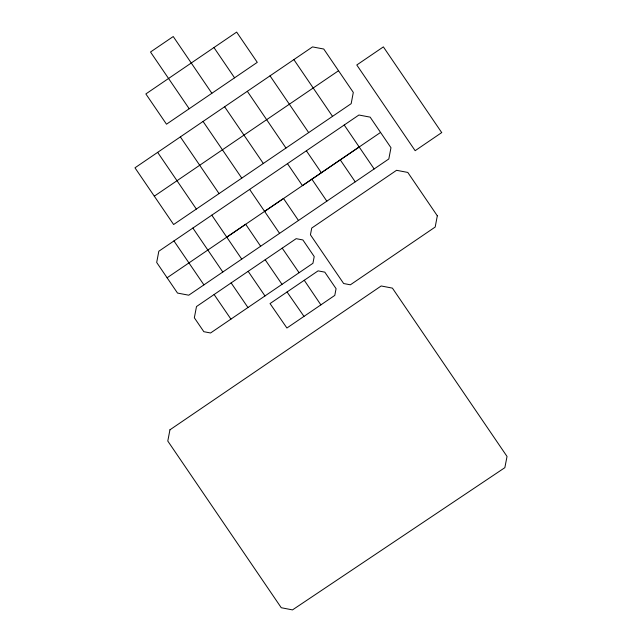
<?xml version="1.0" encoding="UTF-8"?>
<svg xmlns="http://www.w3.org/2000/svg" width="642" height="642" viewBox="0 0 642 642"><rect width="100%" height="100%" fill="white"/><g stroke="black" fill="none" stroke-linecap="round" stroke-linejoin="round"><path stroke-width="0.96" d="M213.955 47.548L145.862 93.941L166.487 124.195L189.189 108.747L257.273 62.354L236.657 32.1L213.955 47.548L234.571 77.826M157.651 152.363L312.518 46.906L323.761 49.033L353.301 92.424L351.174 103.667L173.629 224.523L134.972 167.811L157.651 152.363L196.356 209.075M249.634 189.414L358.91 115.014L370.145 117.141L390.97 147.716L388.819 158.959L241.737 259.127L188.756 295.2L177.513 293.065L156.688 262.466L158.823 251.231L249.634 189.414L279.567 233.359M167.105 277.777L245.693 224.275L260.636 246.247M241.737 259.127L226.77 237.155L380.562 132.429M287.464 163.646L302.43 185.618L359.183 146.986M231.136 282.905L196.492 306.547L194.341 317.782L203.835 331.697L210.568 332.981L312.935 263.292L314.211 256.567L302.888 239.947L296.155 238.672L231.136 282.905L247.956 307.534M304.26 280.273L270.041 303.57L286.91 328.014L334.787 295.4L336.071 288.675L324.812 272.152L318.079 270.868L304.26 280.273L320.872 304.878M154.313 196.171L338.543 70.732M264.6 211.387L283.523 198.506L298.466 220.471M287.046 291.99L303.987 316.386M282.223 248.165L299.084 272.722M263.316 163.461L224.62 106.757M203.057 121.45L241.777 178.131M265.194 259.769L282.015 284.35M180.354 136.898L219.058 193.603M248.165 271.349L264.986 295.954M214.115 294.534L230.935 319.138M173.95 240.935L203.907 284.871M344.216 125.013L374.15 168.958M332.524 116.362L293.867 59.61M340.26 159.874L355.227 181.838M270.025 75.836L308.674 132.589M306.386 150.79L321.353 172.754M311.884 179.19L326.826 201.163M247.322 91.308L285.971 148.037M211.868 93.275L173.236 36.538L150.509 52.01L189.189 108.747M211.804 215.166L226.77 237.155M192.873 228.046L222.806 272.015M437.314 215.808L435.188 227.043L350.372 284.807L343.647 283.523L310.439 234.803L311.723 228.07L396.555 170.307L407.798 172.433L437.314 215.808M169.945 429.811L167.787 441.046L281.26 607.725L292.495 609.9L504.853 467.665L507.028 456.454L392.414 288.122L381.179 285.971L169.945 429.811M441.712 132.589L415.141 150.693L356.783 64.986L383.378 46.882L441.712 132.589"/></g></svg>
